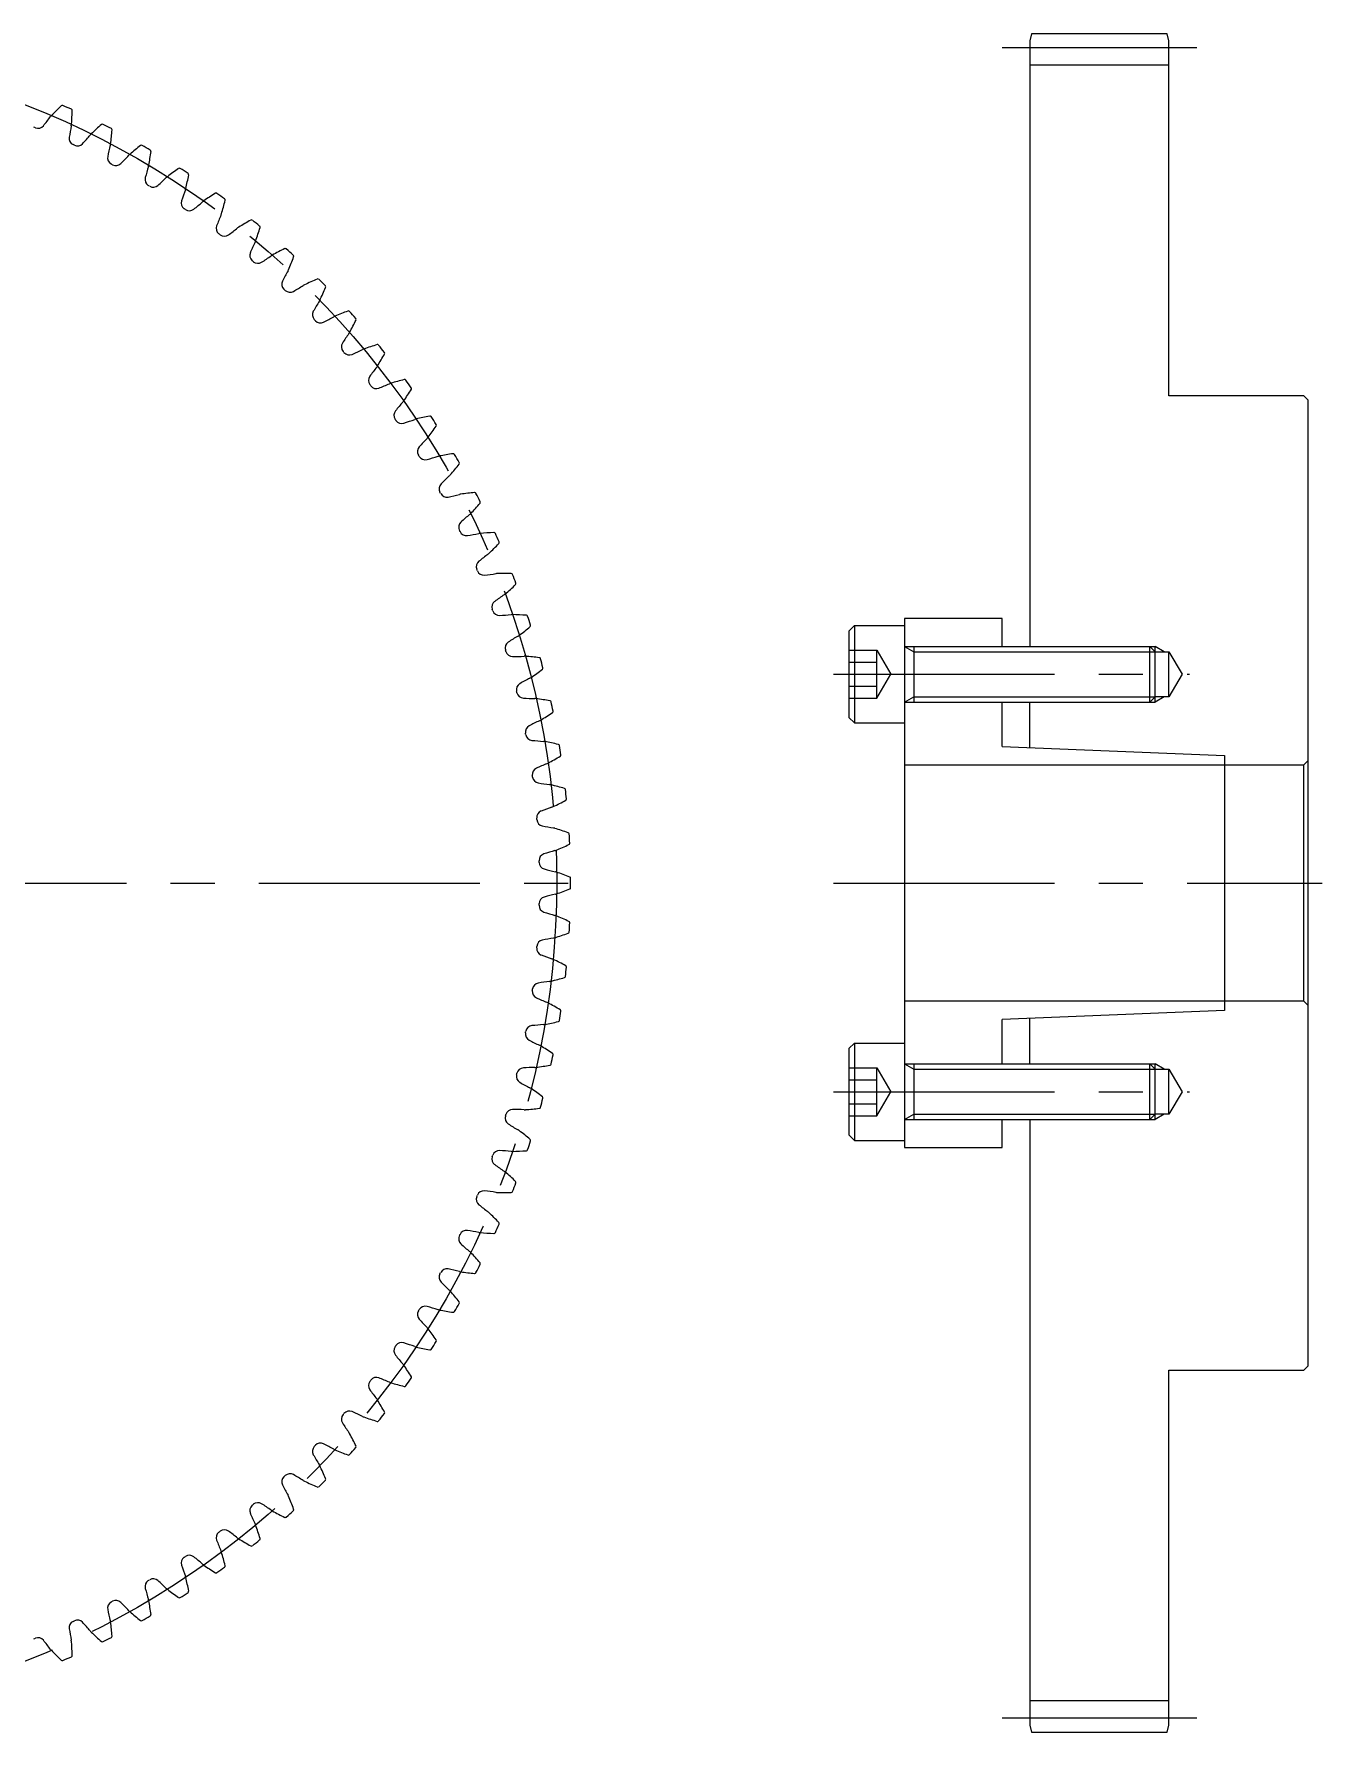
# Model space of a CAD drawing. Extents: x -2 to 176, y -8 to 134.
# Drawn here: x 83.4 to 176, y 10 to 132 of the extents above; entities that cross this region are included whole.
import ezdxf

# ---------------------------------------------------------------- set-up
doc = ezdxf.new("R2010")
doc.units = 0
doc.header["$LTSCALE"] = 0.5
doc.linetypes.add('CENTER', pattern=[50.8, 31.75, -6.35, 6.35, -6.35])
for name, color, linetype in [('MSM_CENTER', 1, 'CENTER'), ('MSM_CONTINUOUS', 7, 'CONTINUOUS'), ('MSM_NARROW', 5, 'CONTINUOUS')]:
    doc.layers.add(name, color=color, linetype=linetype)

msp = doc.modelspace()

# ---------------------------------------------------------------- linework, layer by layer
at = {"layer": 'MSM_CENTER'}
for p, q in [((167, 131), (153, 131)), ((140.9, 86), (166.48, 86)), ((-2, 71), (124, 71)), ((140.9, 71), (176, 71)), ((140.9, 56), (166.48, 56)), ((167, 11), (153, 11))]:
    msp.add_line(p, q, dxfattribs=at)
msp.add_circle((61, 71), 60, dxfattribs=at)
at = {"layer": 'MSM_CONTINUOUS'}
for p, q in [((155.13, 132), (155, 131.5)), ((164.87, 132), (155.13, 132)), ((165, 131.5), (164.87, 132)), ((155, 131.5), (155, 88)), ((165, 106), (165, 131.5)), ((165, 129.75), (155, 129.75)), ((174.7, 106), (165, 106)), ((175, 105.7), (174.7, 106)), ((175, 36.3), (175, 105.7)), ((142, 89.1), (142.4, 89.5)), ((142, 89.1), (142, 82.9)), ((142.4, 89.5), (142.4, 82.5)), ((142.4, 89.5), (146, 89.5)), ((153, 90), (146, 90)), ((146, 90), (146, 52)), ((153, 88), (153, 90)), ((146, 88), (163.62, 88)), ((146.66, 88), (146.66, 84)), ((163.62, 84), (163.62, 88)), ((164, 87.62), (163.62, 88)), ((142, 87.73), (144, 87.73)), ((142, 86.87), (144, 86.87)), ((144, 87.73), (145, 86)), ((144, 84.27), (144, 87.73)), ((164, 87.62), (165, 87.62)), ((164, 84.38), (164, 87.62)), ((165, 84.38), (165, 87.62)), ((165, 87.62), (165.94, 86)), ((144, 84.27), (145, 86)), ((165.94, 86), (165, 84.38)), ((142, 85.13), (144, 85.13)), ((142, 84.27), (144, 84.27)), ((163.62, 84), (164, 84.38)), ((165, 84.38), (164, 84.38)), ((146, 84), (163.62, 84)), ((153, 80.8), (153, 84)), ((155, 80.72), (155, 84)), ((142.4, 82.5), (142, 82.9)), ((142.4, 82.5), (146, 82.5)), ((153, 80.8), (169, 80.15)), ((146, 79.5), (174.7, 79.5)), ((169, 80.15), (169, 61.85)), ((175, 79.8), (174.7, 79.5)), ((174.7, 62.5), (174.7, 79.5)), ((174.7, 62.5), (146, 62.5)), ((174.7, 62.5), (175, 62.2)), ((169, 61.85), (153, 61.2)), ((153, 58), (153, 61.2)), ((155, 58), (155, 61.28)), ((142, 59.1), (142.4, 59.5)), ((142, 59.1), (142, 52.9)), ((142.4, 59.5), (142.4, 52.5)), ((142.4, 59.5), (146, 59.5)), ((142, 57.73), (144, 57.73)), ((144, 57.73), (145, 56)), ((144, 54.27), (144, 57.73)), ((146, 58), (163.62, 58)), ((146.66, 58), (146.66, 54)), ((163.62, 54), (163.62, 58)), ((164, 57.62), (163.62, 58)), ((164, 57.62), (165, 57.62)), ((164, 54.38), (164, 57.62)), ((165, 54.38), (165, 57.62)), ((165, 57.62), (165.94, 56)), ((142, 56.87), (144, 56.87)), ((142, 55.13), (144, 55.13)), ((144, 54.27), (145, 56)), ((165.94, 56), (165, 54.38)), ((142, 54.27), (144, 54.27)), ((146, 54), (163.62, 54)), ((153, 52), (153, 54)), ((155, 54), (155, 10.5)), ((163.62, 54), (164, 54.38)), ((165, 54.38), (164, 54.38)), ((142.4, 52.5), (142, 52.9)), ((142.4, 52.5), (146, 52.5)), ((146, 52), (153, 52)), ((165, 10.5), (165, 36)), ((165, 36), (174.7, 36)), ((174.7, 36), (175, 36.3)), ((165, 12.25), (155, 12.25)), ((155, 10.5), (155.13, 10)), ((155.13, 10), (164.87, 10)), ((164.87, 10), (165, 10.5))]:
    msp.add_line(p, q, dxfattribs=at)
for centre, radius, start, end in [((69.81, 137.08), 18.46, 320.7766, 323.342), ((85.29, 125.56), 0.832, 136.75, 143.3974), ((99.25, 112.42), 20, 133.8653, 136.75), ((85.46, 126.77), 0.1, 66.317, 133.8653), ((61, 71), 61, 65.683, 66.317), ((86.08, 126.5), 0.1, 358.1347, 65.683), ((66.19, 127.14), 20, 355.25, 358.1347), ((61, 71), 58.75, 67.4443, 67.5557), ((83.73, 125.72), 0.5, 247.4443, 320.7766), ((104.21, 121.76), 18.46, 168.658, 171.2234), ((86.46, 124.5), 0.5, 171.2234, 244.5557), ((85.29, 125.56), 0.832, 348.6026, 355.25), ((73.26, 136.52), 18.46, 317.7766, 320.342), ((88.11, 124.21), 0.832, 133.75, 140.3974), ((101.37, 110.37), 20, 130.8653, 133.75), ((88.35, 125.41), 0.1, 63.317, 130.8653), ((61, 71), 61, 62.683, 63.317), ((69.12, 126.8), 20, 352.25, 355.1347), ((88.95, 125.11), 0.1, 355.1347, 62.683), ((61, 71), 58.75, 64.4443, 64.5557), ((86.56, 124.45), 0.5, 244.4443, 317.7766), ((106.8, 119.43), 18.46, 165.658, 168.2234), ((88.11, 124.21), 0.832, 345.6026, 352.25), ((76.67, 135.79), 18.46, 314.7766, 317.342), ((90.86, 122.72), 0.832, 130.75, 137.3974), ((103.37, 108.2), 20, 127.8653, 130.75), ((91.16, 123.91), 0.1, 60.317, 127.8653), ((61, 71), 61, 59.683, 60.317), ((72.03, 126.29), 20, 349.25, 352.1347), ((91.74, 123.57), 0.1, 352.1347, 59.683), ((89.22, 123.1), 0.5, 168.2234, 241.5557), ((61, 71), 58.75, 61.4443, 61.5557), ((89.32, 123.04), 0.5, 241.4443, 314.7766), ((109.28, 116.97), 18.46, 162.658, 165.2234), ((90.86, 122.72), 0.832, 342.6026, 349.25), ((105.26, 105.93), 20, 124.8653, 127.75), ((93.89, 122.26), 0.1, 57.317, 124.8653), ((61, 71), 61, 56.683, 57.317), ((91.91, 121.55), 0.5, 165.2234, 238.5557), ((61, 71), 58.75, 58.4443, 58.5557), ((92.01, 121.49), 0.5, 238.4443, 311.7766), ((80.04, 134.88), 18.46, 311.7766, 314.342), ((93.53, 121.09), 0.832, 127.75, 134.3974), ((111.62, 114.38), 18.46, 159.658, 162.2234), ((93.53, 121.09), 0.832, 339.6026, 346.25), ((74.91, 125.64), 20, 346.25, 349.1347), ((94.45, 121.89), 0.1, 349.1347, 56.6824), ((94.51, 119.86), 0.5, 162.2234, 235.5557), ((83.36, 133.8), 18.46, 308.7766, 311.342), ((96.1, 119.31), 0.832, 124.75, 131.3974), ((107.03, 103.57), 20, 121.8653, 124.75), ((96.52, 120.47), 0.1, 54.317, 121.8653), ((61, 71), 61, 53.683, 54.317), ((77.75, 124.84), 20, 343.25, 346.1347), ((97.07, 120.07), 0.1, 346.1347, 53.6824), ((61, 71), 58.75, 55.4443, 55.5557), ((94.61, 119.8), 0.5, 235.4443, 308.7766), ((113.82, 111.67), 18.46, 156.658, 159.2234), ((96.1, 119.31), 0.832, 336.6026, 343.25), ((108.67, 101.11), 20, 118.8653, 121.75), ((99.06, 118.54), 0.1, 51.317, 118.8653), ((61, 71), 61, 50.683, 51.317), ((97.02, 118.04), 0.5, 159.2234, 232.5557), ((61, 71), 58.75, 52.4443, 52.5557), ((97.11, 117.97), 0.5, 232.4443, 305.7766), ((86.61, 132.54), 18.46, 305.7766, 308.342), ((98.58, 117.41), 0.832, 121.75, 128.3974), ((98.58, 117.41), 0.832, 333.6026, 340.25), ((80.54, 123.89), 20, 340.25, 343.1347), ((99.59, 118.12), 0.1, 343.1347, 50.683), ((99.44, 116.09), 0.5, 156.2234, 229.5557), ((115.87, 108.85), 18.46, 153.658, 156.2234), ((89.8, 131.12), 18.46, 302.7766, 305.342), ((100.96, 115.38), 0.832, 118.75, 125.3974), ((110.18, 98.58), 20, 115.8653, 118.75), ((101.5, 116.48), 0.1, 48.317, 115.8653), ((61, 71), 61, 47.683, 48.317), ((83.28, 122.79), 20, 337.25, 340.1347), ((102, 116.03), 0.1, 340.1347, 47.683), ((61, 71), 58.75, 49.4443, 49.5557), ((99.52, 116.02), 0.5, 229.4443, 302.7766), ((117.78, 105.93), 18.46, 150.658, 153.2234), ((100.96, 115.38), 0.832, 330.6026, 337.25), ((101.74, 114.02), 0.5, 153.2234, 226.5557), ((61, 71), 58.75, 46.4443, 46.5557), ((101.83, 113.94), 0.5, 226.4443, 299.7766), ((92.91, 129.53), 18.46, 299.7766, 302.342), ((103.23, 113.23), 0.832, 115.75, 122.3974), ((111.56, 95.96), 20, 112.8653, 115.75), ((103.82, 114.3), 0.1, 45.317, 112.8653), ((61, 71), 61, 44.683, 45.317), ((85.96, 121.56), 20, 334.25, 337.1347), ((104.3, 113.82), 0.1, 337.1347, 44.6835), ((119.53, 102.91), 18.46, 147.658, 150.2234), ((103.23, 113.23), 0.832, 327.6026, 334.25), ((103.94, 111.83), 0.5, 150.2234, 223.5557), ((61, 71), 58.75, 43.4443, 43.5557), ((104.02, 111.74), 0.5, 223.4443, 296.7766), ((95.93, 127.78), 18.46, 296.7766, 299.342), ((105.38, 110.96), 0.832, 112.75, 119.3974), ((112.79, 93.28), 20, 109.8653, 112.75), ((106.03, 112), 0.1, 42.317, 109.8653), ((61, 71), 61, 41.683, 42.317), ((88.58, 120.18), 20, 331.25, 334.1347), ((106.48, 111.5), 0.1, 334.1347, 41.6835), ((121.12, 99.8), 18.46, 144.658, 147.2234), ((105.38, 110.96), 0.832, 324.6026, 331.25), ((106.02, 109.52), 0.5, 147.2234, 220.5557), ((61, 71), 58.75, 40.4443, 40.5557), ((106.09, 109.44), 0.5, 220.4443, 293.7766), ((98.85, 125.87), 18.46, 293.7766, 296.342), ((107.41, 108.58), 0.832, 109.75, 116.3974), ((113.89, 90.54), 20, 106.8653, 109.75), ((108.12, 109.59), 0.1, 39.317, 106.8653), ((91.11, 118.67), 20, 328.25, 331.1347), ((61, 71), 61, 38.683, 39.317), ((108.54, 109.06), 0.1, 331.1347, 38.683), ((107.97, 107.11), 0.5, 144.2234, 217.5557), ((122.54, 96.61), 18.46, 141.658, 144.2234), ((107.41, 108.58), 0.832, 321.6026, 328.25), ((61, 71), 58.75, 37.4443, 37.5557), ((108.04, 107.02), 0.5, 217.4443, 290.7766), ((101.67, 123.82), 18.46, 290.7766, 293.342), ((109.31, 106.1), 0.832, 106.75, 113.3974), ((114.84, 87.75), 20, 103.8653, 106.75), ((93.57, 117.03), 20, 325.25, 328.1347), ((110.07, 107.07), 0.1, 36.317, 103.8653), ((61, 71), 61, 35.683, 36.317), ((110.47, 106.52), 0.1, 328.1347, 35.683), ((109.8, 104.61), 0.5, 141.2234, 214.5557), ((123.8, 93.36), 18.46, 138.658, 141.2234), ((109.31, 106.1), 0.832, 318.6026, 325.25), ((61, 71), 58.75, 34.4443, 34.5557), ((109.86, 104.51), 0.5, 214.4443, 287.7766), ((104.38, 121.62), 18.46, 287.7766, 290.342), ((111.09, 103.53), 0.832, 103.75, 110.3974), ((115.64, 84.91), 20, 100.8653, 103.75), ((95.93, 115.26), 20, 322.25, 325.1347), ((111.89, 104.45), 0.1, 33.317, 100.8653), ((61, 71), 61, 32.683, 33.317), ((112.26, 103.89), 0.1, 325.1347, 32.6824), ((124.88, 90.04), 18.46, 135.658, 138.2234), ((111.09, 103.53), 0.832, 315.6026, 322.25), ((111.49, 102.01), 0.5, 138.2234, 211.5557), ((61, 71), 58.75, 31.4443, 31.5557), ((111.55, 101.91), 0.5, 211.4443, 284.7766), ((106.97, 119.28), 18.46, 284.7766, 287.342), ((112.72, 100.86), 0.832, 100.75, 107.3974), ((116.29, 82.03), 20, 97.8653, 100.75), ((113.57, 101.74), 0.1, 30.317, 97.8653), ((61, 71), 61, 29.683, 30.317), ((125.79, 86.67), 18.46, 132.658, 135.2234), ((112.72, 100.86), 0.832, 312.6026, 319.25), ((98.2, 113.37), 20, 319.25, 322.1347), ((113.91, 101.16), 0.1, 322.1347, 29.6824), ((113.04, 99.32), 0.5, 135.2234, 208.5557), ((61, 71), 58.75, 28.4443, 28.5557), ((113.1, 99.22), 0.5, 208.4443, 281.7766), ((109.43, 116.8), 18.46, 281.7766, 284.342), ((114.21, 98.11), 0.832, 97.75, 104.3974), ((116.8, 79.12), 20, 94.8653, 97.75), ((115.11, 98.95), 0.1, 27.317, 94.8653), ((61, 71), 61, 26.683, 27.317), ((100.37, 111.37), 20, 316.25, 319.1347), ((115.41, 98.35), 0.1, 319.1347, 26.6824), ((114.45, 96.56), 0.5, 132.2234, 205.5557), ((126.52, 83.26), 18.46, 129.658, 132.2234), ((114.21, 98.11), 0.832, 309.6026, 316.25), ((61, 71), 58.75, 25.4443, 25.5557), ((114.5, 96.46), 0.5, 205.4443, 278.7766), ((111.76, 114.21), 18.46, 278.7766, 281.342), ((115.56, 95.29), 0.832, 94.75, 101.3974), ((117.14, 76.19), 20, 91.8653, 94.75), ((102.42, 109.25), 20, 313.25, 316.1347), ((116.5, 96.08), 0.1, 24.317, 91.8653), ((61, 71), 61, 23.683, 24.317), ((116.77, 95.46), 0.1, 316.1347, 23.683), ((115.72, 93.73), 0.5, 129.2234, 202.5557), ((127.08, 79.81), 18.46, 126.658, 129.2234), ((115.56, 95.29), 0.832, 306.6026, 313.25), ((61, 71), 58.75, 22.4443, 22.5557), ((115.76, 93.62), 0.5, 202.4443, 275.7766), ((113.95, 111.49), 18.46, 275.7766, 278.342), ((116.75, 92.4), 0.832, 91.75, 98.3974), ((117.34, 73.24), 20, 88.8653, 91.75), ((117.73, 93.14), 0.1, 21.317, 88.8653), ((61, 71), 61, 20.683, 21.317), ((127.45, 76.34), 18.46, 123.658, 126.2234), ((116.75, 92.4), 0.832, 303.6026, 310.25), ((104.37, 107.03), 20, 310.25, 313.1347), ((117.97, 92.51), 0.1, 313.1347, 20.6824), ((116.83, 90.83), 0.5, 126.2234, 199.5557), ((61, 71), 58.75, 19.4443, 19.5557), ((116.87, 90.72), 0.5, 199.4443, 272.7766), ((116, 108.66), 18.46, 272.7766, 275.342), ((117.8, 89.45), 0.832, 88.75, 95.3974), ((117.38, 70.29), 20, 85.8653, 88.75), ((106.2, 104.71), 20, 307.25, 310.1347), ((118.81, 90.14), 0.1, 18.317, 85.8653), ((61, 71), 61, 17.683, 18.317), ((119.02, 89.5), 0.1, 310.1347, 17.683), ((117.79, 87.88), 0.5, 123.2234, 196.5557), ((127.63, 72.86), 18.46, 120.658, 123.2234), ((117.8, 89.45), 0.832, 300.6026, 307.25), ((61, 71), 58.75, 16.4443, 16.5557), ((117.83, 87.77), 0.5, 196.4443, 269.7766), ((117.9, 105.73), 18.46, 269.7766, 272.342), ((118.69, 86.46), 0.832, 85.75, 92.3974), ((117.27, 67.34), 20, 82.8653, 85.75), ((119.74, 87.09), 0.1, 15.317, 82.8653), ((61, 71), 61, 14.683, 15.317), ((127.64, 69.37), 18.46, 117.658, 120.2234), ((118.69, 86.46), 0.832, 297.6026, 304.25), ((107.9, 102.3), 20, 304.25, 307.1347), ((119.91, 86.44), 0.1, 307.1347, 14.6824), ((118.6, 84.89), 0.5, 120.2234, 193.5557), ((61, 71), 58.75, 13.4443, 13.5557), ((118.63, 84.78), 0.5, 193.4443, 266.7766), ((119.64, 102.71), 18.46, 266.7766, 269.342), ((119.42, 83.42), 0.832, 82.75, 89.3974), ((117, 64.4), 20, 79.8653, 82.75), ((109.47, 99.8), 20, 301.25, 304.1347), ((120.5, 83.99), 0.1, 12.317, 79.8653), ((61, 71), 61, 11.683, 12.317), ((120.64, 83.33), 0.1, 304.1347, 11.683), ((119.25, 81.85), 0.5, 117.2234, 190.5557), ((61, 71), 58.75, 10.4443, 10.5557), ((127.46, 65.88), 18.46, 114.658, 117.2234), ((119.42, 83.42), 0.832, 294.6026, 301.25), ((119.27, 81.74), 0.5, 190.4442, 263.7766), ((121.22, 99.6), 18.46, 263.7766, 266.342), ((119.99, 80.34), 0.832, 79.75, 86.3974), ((116.57, 61.48), 20, 76.8653, 79.75), ((121.1, 80.86), 0.1, 9.317, 76.8653), ((61, 71), 61, 8.683, 9.317), ((127.11, 62.41), 18.46, 111.658, 114.2234), ((119.99, 80.34), 0.832, 291.6026, 298.25), ((110.91, 97.23), 20, 298.25, 301.1347), ((121.2, 80.19), 0.1, 301.1347, 8.683), ((119.74, 78.79), 0.5, 114.2234, 187.5557), ((61, 71), 58.75, 7.4443, 7.5557), ((119.75, 78.68), 0.5, 187.4442, 260.7766), ((122.63, 96.41), 18.46, 260.7766, 263.342), ((120.39, 77.24), 0.832, 76.75, 83.3974), ((116, 58.58), 20, 73.8653, 76.75), ((112.22, 94.58), 20, 295.25, 298.1347), ((121.53, 77.7), 0.1, 6.317, 73.8653), ((61, 71), 61, 5.683, 6.317), ((121.6, 77.03), 0.1, 298.1347, 5.683), ((120.06, 75.71), 0.5, 111.2234, 184.5557), ((61, 71), 58.75, 4.4443, 4.5557), ((126.56, 58.96), 18.46, 108.658, 111.2234), ((120.39, 77.24), 0.832, 288.6026, 295.25), ((120.07, 75.59), 0.5, 184.4442, 257.7766), ((123.87, 93.15), 18.46, 257.7766, 260.342), ((120.64, 74.13), 0.832, 73.75, 80.3974), ((115.27, 55.72), 20, 70.8653, 73.75), ((121.8, 74.52), 0.1, 3.317, 70.8653), ((61, 71), 61, 2.683, 3.317), ((125.85, 55.55), 18.46, 105.658, 108.2234), ((120.64, 74.13), 0.832, 285.6026, 292.25), ((113.38, 91.87), 20, 292.25, 295.1347), ((121.83, 73.85), 0.1, 295.1347, 2.683), ((120.23, 72.61), 0.5, 108.2234, 181.5557), ((61, 71), 58.75, 1.4443, 1.5557), ((120.23, 72.49), 0.5, 181.4442, 254.7766), ((124.95, 89.82), 18.46, 254.7766, 257.342), ((120.72, 71), 0.832, 70.75, 77.3974), ((114.4, 52.9), 20, 67.8653, 70.75), ((121.9, 71.34), 0.1, 0.317, 67.8653), ((61, 71), 61, 359.683, 0.317), ((120.23, 69.51), 0.5, 105.2234, 178.5557), ((124.95, 52.18), 18.46, 102.658, 105.2234), ((120.72, 71), 0.832, 282.6026, 289.25), ((114.4, 89.1), 20, 289.25, 292.1347), ((121.9, 70.66), 0.1, 292.1347, 359.6824), ((61, 71), 58.75, 358.4443, 358.5557), ((120.23, 69.39), 0.5, 178.4442, 251.7766), ((125.85, 86.45), 18.46, 251.7766, 254.342), ((120.64, 67.87), 0.832, 67.75, 74.3974), ((113.38, 50.13), 20, 64.8653, 67.75), ((115.27, 86.28), 20, 286.25, 289.1347), ((121.8, 67.48), 0.1, 289.1347, 356.6824), ((121.83, 68.15), 0.1, 357.317, 64.8653), ((61, 71), 61, 356.683, 357.317), ((61, 71), 58.75, 355.4443, 355.5557), ((120.06, 66.29), 0.5, 175.4443, 248.7766), ((120.07, 66.41), 0.5, 102.2234, 175.5557), ((123.87, 48.85), 18.46, 99.658, 102.2234), ((120.64, 67.87), 0.832, 279.6026, 286.25), ((126.56, 83.04), 18.46, 248.7766, 251.342), ((120.39, 64.76), 0.832, 64.75, 71.3974), ((112.22, 47.42), 20, 61.8653, 64.75), ((61, 71), 61, 353.683, 354.317), ((121.6, 64.97), 0.1, 354.317, 61.8653), ((119.75, 63.32), 0.5, 99.2234, 172.5557), ((122.63, 45.59), 18.46, 96.658, 99.2234), ((120.39, 64.76), 0.832, 276.6026, 283.25), ((116, 83.42), 20, 283.25, 286.1347), ((121.53, 64.3), 0.1, 286.1347, 353.683), ((61, 71), 58.75, 352.4443, 352.5557), ((119.74, 63.21), 0.5, 172.4443, 245.7766), ((127.11, 79.59), 18.46, 245.7766, 248.342), ((119.99, 61.66), 0.832, 61.75, 68.3974), ((110.91, 44.77), 20, 58.8653, 61.75), ((116.57, 80.52), 20, 280.25, 283.1347), ((121.1, 61.14), 0.1, 283.1347, 350.683), ((61, 71), 61, 350.683, 351.317), ((121.2, 61.81), 0.1, 351.317, 58.8653), ((119.25, 60.15), 0.5, 169.4442, 242.7766), ((61, 71), 58.75, 349.4443, 349.5557), ((119.27, 60.26), 0.5, 96.2234, 169.5557), ((121.22, 42.4), 18.46, 93.658, 96.2234), ((119.99, 61.66), 0.832, 273.6026, 280.25), ((127.46, 76.12), 18.46, 242.7766, 245.342), ((119.42, 58.58), 0.832, 58.75, 65.3974), ((109.47, 42.2), 20, 55.8653, 58.75), ((61, 71), 61, 347.683, 348.317), ((120.64, 58.67), 0.1, 348.317, 55.8653), ((61, 71), 58.75, 346.4443, 346.5557), ((118.63, 57.22), 0.5, 93.2234, 166.5556), ((119.64, 39.29), 18.46, 90.658, 93.2234), ((119.42, 58.58), 0.832, 270.6026, 277.25), ((117, 77.6), 20, 277.25, 280.1347), ((120.5, 58.01), 0.1, 280.1347, 347.683), ((118.6, 57.11), 0.5, 166.4443, 239.7766), ((127.64, 72.63), 18.46, 239.7766, 242.342), ((118.69, 55.54), 0.832, 55.75, 62.3974), ((107.9, 39.7), 20, 52.8653, 55.75), ((61, 71), 61, 344.683, 345.317), ((119.91, 55.56), 0.1, 345.317, 52.8653), ((117.79, 54.12), 0.5, 163.4444, 236.7766), ((61, 71), 58.75, 343.4443, 343.5557), ((117.83, 54.23), 0.5, 90.2234, 163.5556), ((127.63, 69.14), 18.46, 236.7766, 239.342), ((117.9, 36.27), 18.46, 87.658, 90.2234), ((118.69, 55.54), 0.832, 267.6026, 274.25), ((117.27, 74.66), 20, 274.25, 277.1347), ((119.74, 54.91), 0.1, 277.1347, 344.683), ((117.8, 52.55), 0.832, 52.75, 59.3974), ((106.2, 37.29), 20, 49.8653, 52.75), ((61, 71), 61, 341.683, 342.317), ((119.02, 52.5), 0.1, 342.317, 49.8653), ((116.83, 51.17), 0.5, 160.4444, 233.7766), ((61, 71), 58.75, 340.4443, 340.5557), ((116.87, 51.28), 0.5, 87.2234, 160.5556), ((116, 33.34), 18.46, 84.658, 87.2234), ((117.8, 52.55), 0.832, 264.6026, 271.25), ((117.38, 71.71), 20, 271.25, 274.1347), ((118.81, 51.86), 0.1, 274.1347, 341.683), ((127.45, 65.66), 18.46, 233.7766, 236.342), ((116.75, 49.6), 0.832, 49.75, 56.3974), ((104.37, 34.97), 20, 46.8653, 49.75), ((115.76, 48.38), 0.5, 84.2234, 157.5556), ((113.95, 30.51), 18.46, 81.658, 84.2234), ((117.73, 48.86), 0.1, 271.1347, 338.683), ((61, 71), 61, 338.683, 339.317), ((117.97, 49.49), 0.1, 339.317, 46.8653), ((115.72, 48.27), 0.5, 157.4443, 230.7766), ((61, 71), 58.75, 337.4443, 337.5557), ((127.08, 62.19), 18.46, 230.7766, 233.342), ((116.75, 49.6), 0.832, 261.6026, 268.25), ((117.34, 68.76), 20, 268.25, 271.1347), ((115.56, 46.71), 0.832, 46.75, 53.3974), ((102.42, 32.75), 20, 43.8653, 46.75), ((61, 71), 61, 335.683, 336.317), ((116.77, 46.54), 0.1, 336.317, 43.8653), ((114.45, 45.44), 0.5, 154.4443, 227.7766), ((61, 71), 58.75, 334.4443, 334.5557), ((114.5, 45.54), 0.5, 81.2234, 154.5556), ((111.76, 27.79), 18.46, 78.658, 81.2234), ((115.56, 46.71), 0.832, 258.6026, 265.25), ((117.14, 65.81), 20, 265.25, 268.1347), ((116.5, 45.92), 0.1, 268.1347, 335.683), ((126.52, 58.74), 18.46, 227.7766, 230.342), ((114.21, 43.89), 0.832, 43.75, 50.3974), ((100.37, 30.63), 20, 40.8653, 43.75), ((113.04, 42.68), 0.5, 151.4443, 224.7766), ((61, 71), 58.75, 331.4443, 331.5557), ((113.1, 42.78), 0.5, 78.2234, 151.5556), ((109.43, 25.2), 18.46, 75.658, 78.2234), ((114.21, 43.89), 0.832, 255.6026, 262.25), ((116.8, 62.88), 20, 262.25, 265.1347), ((115.11, 43.05), 0.1, 265.1347, 332.683), ((61, 71), 61, 332.683, 333.317), ((115.41, 43.65), 0.1, 333.317, 40.8653), ((125.79, 55.33), 18.46, 224.7766, 227.342), ((112.72, 41.14), 0.832, 40.75, 47.3974), ((98.2, 28.63), 20, 37.8653, 40.75), ((61, 71), 58.75, 328.4443, 328.5557), ((111.55, 40.09), 0.5, 75.2234, 148.5556), ((106.97, 22.72), 18.46, 72.658, 75.2234), ((112.72, 41.14), 0.832, 252.6026, 259.25), ((116.29, 59.97), 20, 259.25, 262.1347), ((61, 71), 61, 329.683, 330.317), ((113.91, 40.84), 0.1, 330.317, 37.8653), ((111.49, 39.99), 0.5, 148.4444, 221.7766), ((124.88, 51.96), 18.46, 221.7766, 224.342), ((111.09, 38.47), 0.832, 37.75, 44.3974), ((113.57, 40.26), 0.1, 262.1347, 329.683), ((109.86, 37.49), 0.5, 72.2234, 145.5556), ((104.38, 20.38), 18.46, 69.658, 72.2234), ((95.93, 26.74), 20, 34.8653, 37.75), ((61, 71), 61, 326.683, 327.317), ((112.26, 38.11), 0.1, 327.317, 34.8653), ((109.8, 37.39), 0.5, 145.4443, 218.7766), ((61, 71), 58.75, 325.4443, 325.5557), ((123.8, 48.64), 18.46, 218.7766, 221.342), ((111.09, 38.47), 0.832, 249.6026, 256.25), ((115.64, 57.09), 20, 256.25, 259.1347), ((111.89, 37.55), 0.1, 259.1347, 326.683), ((108.04, 34.98), 0.5, 69.2234, 142.5556), ((101.67, 18.18), 18.46, 66.658, 69.2234), ((109.31, 35.9), 0.832, 34.75, 41.3974), ((93.57, 24.97), 20, 31.8653, 34.75), ((61, 71), 61, 323.683, 324.317), ((110.47, 35.48), 0.1, 324.317, 31.8653), ((107.97, 34.89), 0.5, 142.4444, 215.7766), ((61, 71), 58.75, 322.4443, 322.5557), ((122.54, 45.39), 18.46, 215.7766, 218.342), ((109.31, 35.9), 0.832, 246.6026, 253.25), ((114.84, 54.25), 20, 253.25, 256.1347), ((110.07, 34.93), 0.1, 256.1347, 323.683), ((106.09, 32.56), 0.5, 66.2234, 139.5556), ((98.85, 16.13), 18.46, 63.658, 66.2234), ((107.41, 33.42), 0.832, 31.75, 38.3974), ((91.11, 23.33), 20, 28.8653, 31.75), ((108.54, 32.94), 0.1, 321.317, 28.8653), ((106.02, 32.48), 0.5, 139.4443, 212.7766), ((121.12, 42.2), 18.46, 212.7766, 215.342), ((61, 71), 58.75, 319.4443, 319.5557), ((107.41, 33.42), 0.832, 243.6026, 250.25), ((113.89, 51.46), 20, 250.25, 253.1347), ((108.12, 32.41), 0.1, 253.1347, 320.683), ((61, 71), 61, 320.683, 321.317), ((103.94, 30.17), 0.5, 136.4443, 209.7766), ((61, 71), 58.75, 316.4443, 316.5557), ((104.02, 30.26), 0.5, 63.2234, 136.5556), ((95.93, 14.22), 18.46, 60.658, 63.2234), ((105.38, 31.04), 0.832, 28.75, 35.3974), ((88.58, 21.82), 20, 25.8653, 28.75), ((106.48, 30.5), 0.1, 318.317, 25.8653), ((119.53, 39.09), 18.46, 209.7766, 212.342), ((105.38, 31.04), 0.832, 240.6026, 247.25), ((112.79, 48.72), 20, 247.25, 250.1347), ((106.03, 30), 0.1, 250.1347, 317.683), ((61, 71), 61, 317.683, 318.317), ((101.74, 27.98), 0.5, 133.4443, 206.7766), ((61, 71), 58.75, 313.4443, 313.5557), ((101.83, 28.06), 0.5, 60.2234, 133.5556), ((92.91, 12.47), 18.46, 57.658, 60.2234), ((103.23, 28.77), 0.832, 237.6026, 244.25), ((61, 71), 61, 314.683, 315.317), ((103.23, 28.77), 0.832, 25.75, 32.3974), ((85.96, 20.44), 20, 22.8653, 25.75), ((104.3, 28.18), 0.1, 315.317, 22.8653), ((117.78, 36.07), 18.46, 206.7766, 209.342), ((100.96, 26.62), 0.832, 22.75, 29.3974), ((83.28, 19.21), 20, 19.8653, 22.75), ((111.56, 46.04), 20, 244.25, 247.1347), ((103.82, 27.7), 0.1, 247.1347, 314.683), ((99.44, 25.91), 0.5, 130.4442, 203.7766), ((115.87, 33.15), 18.46, 203.7766, 206.342), ((61, 71), 58.75, 310.4443, 310.5557), ((99.52, 25.98), 0.5, 57.2234, 130.5556), ((89.8, 10.88), 18.46, 54.658, 57.2234), ((100.96, 26.62), 0.832, 234.6026, 241.25), ((110.18, 43.42), 20, 241.25, 244.1347), ((61, 71), 61, 311.683, 312.317), ((102, 25.97), 0.1, 312.317, 19.8653), ((61, 71), 58.75, 307.4443, 307.5557), ((97.11, 24.03), 0.5, 54.2234, 127.5556), ((86.61, 9.46), 18.46, 51.658, 54.2234), ((98.58, 24.59), 0.832, 19.75, 26.3974), ((80.54, 18.11), 20, 16.8653, 19.75), ((101.5, 25.52), 0.1, 244.1347, 311.683), ((97.02, 23.96), 0.5, 127.4443, 200.7766), ((113.82, 30.33), 18.46, 200.7766, 203.342), ((98.58, 24.59), 0.832, 231.6026, 238.25), ((108.67, 40.89), 20, 238.25, 241.1347), ((99.06, 23.46), 0.1, 241.1347, 308.683), ((61, 71), 61, 308.683, 309.317), ((99.59, 23.88), 0.1, 309.317, 16.8653), ((94.51, 22.14), 0.5, 124.4443, 197.7766), ((111.62, 27.62), 18.46, 197.7766, 200.342), ((61, 71), 58.75, 304.4443, 304.5557), ((94.61, 22.2), 0.5, 51.2234, 124.5556), ((83.36, 8.2), 18.46, 48.658, 51.2234), ((96.1, 22.69), 0.832, 228.6026, 235.25), ((107.03, 38.43), 20, 235.25, 238.1347), ((96.1, 22.69), 0.832, 16.75, 23.3974), ((77.75, 17.16), 20, 13.8653, 16.75), ((91.91, 20.45), 0.5, 121.4443, 194.7766), ((61, 71), 58.75, 301.4443, 301.5557), ((92.01, 20.51), 0.5, 48.2234, 121.5556), ((80.04, 7.12), 18.46, 45.658, 48.2234), ((93.53, 20.91), 0.832, 13.75, 20.3974), ((74.91, 16.36), 20, 10.8653, 13.75), ((96.52, 21.53), 0.1, 238.1347, 305.683), ((61, 71), 61, 305.683, 306.317), ((97.07, 21.93), 0.1, 306.317, 13.8653), ((109.28, 25.03), 18.46, 194.7766, 197.342), ((90.86, 19.28), 0.832, 10.75, 17.3974), ((93.53, 20.91), 0.832, 225.6026, 232.25), ((105.26, 36.07), 20, 232.25, 235.1347), ((93.89, 19.74), 0.1, 235.1347, 302.683), ((61, 71), 61, 302.683, 303.317), ((94.45, 20.11), 0.1, 303.317, 10.8653), ((89.22, 18.9), 0.5, 118.4443, 191.7766), ((106.8, 22.57), 18.46, 191.7766, 194.342), ((61, 71), 58.75, 298.4443, 298.5557), ((89.32, 18.96), 0.5, 45.2234, 118.5556), ((76.67, 6.21), 18.46, 42.658, 45.2234), ((90.86, 19.28), 0.832, 222.6026, 229.25), ((103.37, 33.8), 20, 229.25, 232.1347), ((61, 71), 61, 299.683, 300.317), ((72.03, 15.71), 20, 7.8653, 10.75), ((91.74, 18.43), 0.1, 300.317, 7.8653), ((86.46, 17.5), 0.5, 115.4443, 188.7766), ((104.21, 20.24), 18.46, 188.7766, 191.342), ((61, 71), 58.75, 295.4443, 295.5557), ((86.56, 17.55), 0.5, 42.2234, 115.5557), ((73.26, 5.48), 18.46, 39.658, 42.2234), ((88.11, 17.79), 0.832, 219.6026, 226.25), ((101.37, 31.63), 20, 226.25, 229.1347), ((88.11, 17.79), 0.832, 7.75, 14.3974), ((69.12, 15.2), 20, 4.8653, 7.75), ((91.16, 18.09), 0.1, 232.1347, 299.683), ((61, 71), 58.75, 292.4443, 292.5557), ((83.73, 16.28), 0.5, 39.2234, 112.5557), ((69.81, 4.92), 18.46, 36.658, 39.2234), ((85.29, 16.44), 0.832, 216.6026, 223.25), ((99.25, 29.58), 20, 223.25, 226.1347), ((85.29, 16.44), 0.832, 4.75, 11.3974), ((66.19, 14.86), 20, 1.8653, 4.75), ((88.35, 16.59), 0.1, 229.1347, 296.683), ((61, 71), 61, 296.683, 297.317), ((88.95, 16.89), 0.1, 297.317, 4.8653), ((85.46, 15.23), 0.1, 226.1347, 293.683), ((61, 71), 61, 293.683, 294.317), ((86.08, 15.5), 0.1, 294.317, 1.8653)]:
    msp.add_arc(centre, radius, start, end, dxfattribs=at)
at = {"layer": 'MSM_NARROW'}
for p, q in [((146, 88), (146.66, 87.62)), ((163.62, 88), (164, 88)), ((164, 84), (164, 88)), ((164.66, 87.62), (164, 88)), ((146.66, 87.62), (164, 87.62)), ((146, 84), (146.66, 84.38)), ((146.66, 84.38), (164, 84.38)), ((164.66, 84.38), (164, 84)), ((163.62, 84), (164, 84)), ((146, 58), (146.66, 57.62)), ((146.66, 57.62), (164, 57.62)), ((163.62, 58), (164, 58)), ((164, 54), (164, 58)), ((164.66, 57.62), (164, 58)), ((146, 54), (146.66, 54.38)), ((146.66, 54.38), (164, 54.38)), ((163.62, 54), (164, 54)), ((164.66, 54.38), (164, 54))]:
    msp.add_line(p, q, dxfattribs=at)

doc.saveas('drawing.dxf')
